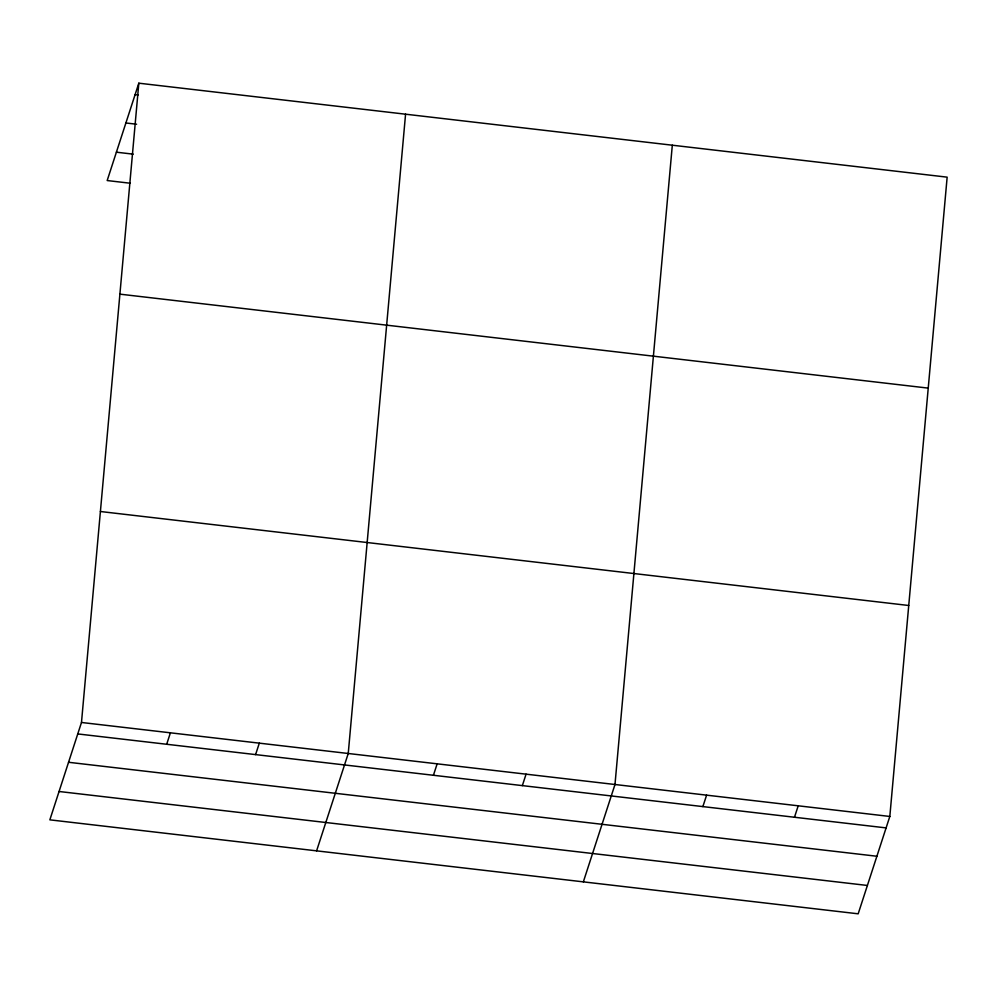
<?xml version="1.0" encoding="UTF-8"?>
<svg xmlns="http://www.w3.org/2000/svg" width="997" height="997" viewBox="0 0 997 997"><rect width="100%" height="100%" fill="white"/><g stroke="black" fill="none" stroke-linecap="round" stroke-linejoin="round"><path stroke-width="1.5" d="M81.48 722.476L138.82 83.187L947.15 177.154L889.823 816.456L858.18 913.813L49.85 819.846L81.48 722.476L889.823 816.456M405.567 114.194L348.24 753.495L316.597 850.852M672.314 145.213L614.987 784.502L583.345 881.859M138.82 83.187L107.178 180.544L130.183 183.224M166.686 744.261L170.4 732.82M255.593 754.604L259.32 743.151M433.433 775.28L437.147 763.827M522.353 785.611L526.067 774.158M702.873 806.598L706.599 795.157M794.484 817.253L798.211 805.8M135.094 94.628L138.159 94.989M125.884 122.98L136.614 124.226M116.4 152.192L133.262 154.161M119.902 294.152L928.232 388.12M100.41 511.511L908.741 605.491M77.766 733.929L886.096 827.896M68.556 762.281L876.886 856.249M59.06 791.493L867.39 885.461"/></g></svg>
